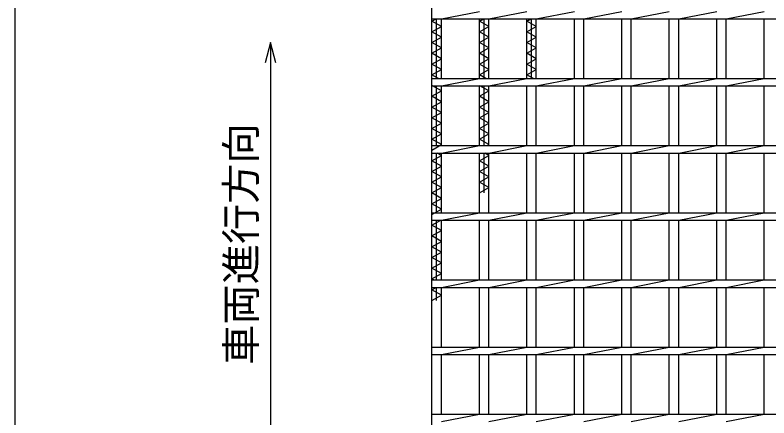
# Model space of a CAD drawing. Units: millimetres, scale not verified. Extents: x -1820 to 1731, y -1282 to 1054.
# Drawn here: x -1729 to -1168, y 29 to 329 of the extents above; entities that cross this region are included whole.
import ezdxf
from ezdxf.enums import TextEntityAlignment as Align

# ---------------------------------------------------------------- set-up
doc = ezdxf.new("R2010")
doc.units = ezdxf.units.MM
doc.header["$LTSCALE"] = 10
for name, color, linetype, lineweight in [('0_2', 150, 'Continuous', 25), ('16', 3, 'Continuous', 25), ('22', 4, 'Continuous', 25)]:
    doc.layers.add(name, color=color, linetype=linetype, lineweight=lineweight)
doc.styles.add('ベクトル', font='')
doc.styles.get('ベクトル').set_extended_font_data('ベクトル')

msp = doc.modelspace()

# ---------------------------------------------------------------- linework, layer by layer
at = {"layer": '0_2'}
msp.add_line((-1729, -1146.5), (-1729, 1053.5), dxfattribs=at)
at = {"layer": '16'}
for p, q in [((-1419, -216.5), (-1419, 524.5)), ((-1419, 326.25), (-1419, 331.75)), ((-1412, 326.25), (-1383.7, 331.75)), ((-1376.7, 326.25), (-1348.4, 331.75)), ((-1341.4, 326.25), (-1313.1, 331.75)), ((-1306.1, 326.25), (-1277.8, 331.75)), ((-1270.8, 326.25), (-1242.5, 331.75)), ((-1235.5, 326.25), (-1207.2, 331.75)), ((-1200.2, 326.25), (-1171.9, 331.75)), ((-1419, 326.25), (-424, 326.25)), ((-1419, 324.5), (-1415.94, 326.25)), ((-1415.5, 281.75), (-1415.5, 326.25)), ((-1412, 281.75), (-1412, 326.25)), ((-1383.7, 281.75), (-1383.7, 326.25)), ((-1383.7, 324.5), (-1380.64, 326.25)), ((-1380.2, 281.75), (-1380.2, 326.25)), ((-1376.7, 281.75), (-1376.7, 326.25)), ((-1348.4, 281.75), (-1348.4, 326.25)), ((-1348.4, 324.5), (-1345.34, 326.25)), ((-1344.9, 281.75), (-1344.9, 326.25)), ((-1341.4, 281.75), (-1341.4, 326.25)), ((-1313.1, 281.75), (-1313.1, 326.25)), ((-1306.1, 281.75), (-1306.1, 326.25)), ((-1277.8, 281.75), (-1277.8, 326.25)), ((-1270.8, 281.75), (-1270.8, 326.25)), ((-1242.5, 281.75), (-1242.5, 326.25)), ((-1235.5, 281.75), (-1235.5, 326.25)), ((-1207.2, 281.75), (-1207.2, 326.25)), ((-1200.2, 281.75), (-1200.2, 326.25)), ((-1171.9, 281.75), (-1171.9, 326.25)), ((-1412, 320.5), (-1419, 324.5)), ((-1419, 316.5), (-1412, 320.5)), ((-1376.7, 320.5), (-1383.7, 324.5)), ((-1383.7, 316.5), (-1376.7, 320.5)), ((-1341.4, 320.5), (-1348.4, 324.5)), ((-1348.4, 316.5), (-1341.4, 320.5)), ((-1412, 312.5), (-1419, 316.5)), ((-1376.7, 312.5), (-1383.7, 316.5)), ((-1341.4, 312.5), (-1348.4, 316.5)), ((-1419, 308.5), (-1412, 312.5)), ((-1412, 304.5), (-1419, 308.5)), ((-1383.7, 308.5), (-1376.7, 312.5)), ((-1376.7, 304.5), (-1383.7, 308.5)), ((-1348.4, 308.5), (-1341.4, 312.5)), ((-1341.4, 304.5), (-1348.4, 308.5)), ((-1419, 300.5), (-1412, 304.5)), ((-1383.7, 300.5), (-1376.7, 304.5)), ((-1348.4, 300.5), (-1341.4, 304.5)), ((-1412, 296.5), (-1419, 300.5)), ((-1376.7, 296.5), (-1383.7, 300.5)), ((-1341.4, 296.5), (-1348.4, 300.5)), ((-1419, 292.5), (-1412, 296.5)), ((-1412, 288.5), (-1419, 292.5)), ((-1383.7, 292.5), (-1376.7, 296.5)), ((-1376.7, 288.5), (-1383.7, 292.5)), ((-1348.4, 292.5), (-1341.4, 296.5)), ((-1341.4, 288.5), (-1348.4, 292.5)), ((-1419, 284.5), (-1412, 288.5)), ((-1383.7, 284.5), (-1376.7, 288.5)), ((-1348.4, 284.5), (-1341.4, 288.5)), ((-1414.19, 281.75), (-1419, 284.5)), ((-1419, 281.75), (-424, 281.75)), ((-1419, 276.25), (-1419, 281.75)), ((-1412, 276.25), (-1383.7, 281.75)), ((-1378.89, 281.75), (-1383.7, 284.5)), ((-1376.7, 276.25), (-1348.4, 281.75)), ((-1343.59, 281.75), (-1348.4, 284.5)), ((-1341.4, 276.25), (-1313.1, 281.75)), ((-1306.1, 276.25), (-1277.8, 281.75)), ((-1270.8, 276.25), (-1242.5, 281.75)), ((-1235.5, 276.25), (-1207.2, 281.75)), ((-1200.2, 276.25), (-1171.9, 281.75)), ((-1419, 276.25), (-424, 276.25)), ((-1412, 272.5), (-1418.56, 276.25)), ((-1415.5, 231.75), (-1415.5, 276.25)), ((-1412, 231.75), (-1412, 276.25)), ((-1383.7, 231.75), (-1383.7, 276.25)), ((-1376.7, 272.5), (-1383.26, 276.25)), ((-1380.2, 231.75), (-1380.2, 276.25)), ((-1376.7, 231.75), (-1376.7, 276.25)), ((-1348.4, 231.75), (-1348.4, 276.25)), ((-1341.4, 231.75), (-1341.4, 276.25)), ((-1313.1, 231.75), (-1313.1, 276.25)), ((-1306.1, 231.75), (-1306.1, 276.25)), ((-1277.8, 231.75), (-1277.8, 276.25)), ((-1270.8, 231.75), (-1270.8, 276.25)), ((-1242.5, 231.75), (-1242.5, 276.25)), ((-1235.5, 231.75), (-1235.5, 276.25)), ((-1207.2, 231.75), (-1207.2, 276.25)), ((-1200.2, 231.75), (-1200.2, 276.25)), ((-1171.9, 231.75), (-1171.9, 276.25)), ((-1419, 268.5), (-1412, 272.5)), ((-1383.7, 268.5), (-1376.7, 272.5)), ((-1412, 264.5), (-1419, 268.5)), ((-1419, 260.5), (-1412, 264.5)), ((-1376.7, 264.5), (-1383.7, 268.5)), ((-1383.7, 260.5), (-1376.7, 264.5)), ((-1412, 256.5), (-1419, 260.5)), ((-1376.7, 256.5), (-1383.7, 260.5)), ((-1419, 252.5), (-1412, 256.5)), ((-1412, 248.5), (-1419, 252.5)), ((-1383.7, 252.5), (-1376.7, 256.5)), ((-1376.7, 248.5), (-1383.7, 252.5)), ((-1419, 244.5), (-1412, 248.5)), ((-1383.7, 244.5), (-1376.7, 248.5)), ((-1412, 240.5), (-1419, 244.5)), ((-1376.7, 240.5), (-1383.7, 244.5)), ((-1419, 236.5), (-1412, 240.5)), ((-1412, 232.5), (-1419, 236.5)), ((-1383.7, 236.5), (-1376.7, 240.5)), ((-1376.7, 232.5), (-1383.7, 236.5)), ((-1419, 228.5), (-1412, 232.5)), ((-1419, 231.75), (-424, 231.75)), ((-1419, 226.25), (-1419, 231.75)), ((-1412, 226.25), (-1383.7, 231.75)), ((-1378.01, 231.75), (-1376.7, 232.5)), ((-1376.7, 226.25), (-1348.4, 231.75)), ((-1341.4, 226.25), (-1313.1, 231.75)), ((-1306.1, 226.25), (-1277.8, 231.75)), ((-1270.8, 226.25), (-1242.5, 231.75)), ((-1235.5, 226.25), (-1207.2, 231.75)), ((-1200.2, 226.25), (-1171.9, 231.75)), ((-1419, 226.25), (-424, 226.25)), ((-1419, 220.5), (-1412, 224.5)), ((-1415.5, 181.75), (-1415.5, 226.25)), ((-1412, 224.5), (-1415.06, 226.25)), ((-1412, 181.75), (-1412, 226.25)), ((-1383.7, 181.75), (-1383.7, 226.25)), ((-1383.7, 220.5), (-1376.7, 224.5)), ((-1380.2, 196.5), (-1380.2, 226.25)), ((-1376.7, 224.5), (-1379.76, 226.25)), ((-1376.7, 181.75), (-1376.7, 226.25)), ((-1348.4, 181.75), (-1348.4, 226.25)), ((-1341.4, 181.75), (-1341.4, 226.25)), ((-1313.1, 181.75), (-1313.1, 226.25)), ((-1306.1, 181.75), (-1306.1, 226.25)), ((-1277.8, 181.75), (-1277.8, 226.25)), ((-1270.8, 181.75), (-1270.8, 226.25)), ((-1242.5, 181.75), (-1242.5, 226.25)), ((-1235.5, 181.75), (-1235.5, 226.25)), ((-1207.2, 181.75), (-1207.2, 226.25)), ((-1200.2, 181.75), (-1200.2, 226.25)), ((-1171.9, 181.75), (-1171.9, 226.25)), ((-1412, 216.5), (-1419, 220.5)), ((-1376.7, 216.5), (-1383.7, 220.5)), ((-1419, 212.5), (-1412, 216.5)), ((-1383.7, 212.5), (-1376.7, 216.5)), ((-1412, 208.5), (-1419, 212.5)), ((-1419, 204.5), (-1412, 208.5)), ((-1376.7, 208.5), (-1383.7, 212.5)), ((-1383.7, 204.5), (-1376.7, 208.5)), ((-1412, 200.5), (-1419, 204.5)), ((-1376.7, 200.5), (-1383.7, 204.5)), ((-1419, 196.5), (-1412, 200.5)), ((-1412, 192.5), (-1419, 196.5)), ((-1383.7, 196.5), (-1376.7, 200.5)), ((-1419, 188.5), (-1412, 192.5)), ((-1412, 184.5), (-1419, 188.5)), ((-1419, 180.5), (-1412, 184.5)), ((-1419, 181.75), (-424, 181.75)), ((-1419, 176.25), (-1419, 181.75)), ((-1412, 176.25), (-1383.7, 181.75)), ((-1376.7, 176.25), (-1348.4, 181.75)), ((-1341.4, 176.25), (-1313.1, 181.75)), ((-1306.1, 176.25), (-1277.8, 181.75)), ((-1270.8, 176.25), (-1242.5, 181.75)), ((-1235.5, 176.25), (-1207.2, 181.75)), ((-1200.2, 176.25), (-1171.9, 181.75)), ((-1419, 176.25), (-424, 176.25)), ((-1419, 172.5), (-1412.44, 176.25)), ((-1415.5, 131.75), (-1415.5, 176.25)), ((-1412, 131.75), (-1412, 176.25)), ((-1383.7, 131.75), (-1383.7, 176.25)), ((-1376.7, 131.75), (-1376.7, 176.25)), ((-1348.4, 131.75), (-1348.4, 176.25)), ((-1341.4, 131.75), (-1341.4, 176.25)), ((-1313.1, 131.75), (-1313.1, 176.25)), ((-1306.1, 131.75), (-1306.1, 176.25)), ((-1277.8, 131.75), (-1277.8, 176.25)), ((-1270.8, 131.75), (-1270.8, 176.25)), ((-1242.5, 131.75), (-1242.5, 176.25)), ((-1235.5, 131.75), (-1235.5, 176.25)), ((-1207.2, 131.75), (-1207.2, 176.25)), ((-1200.2, 131.75), (-1200.2, 176.25)), ((-1171.9, 131.75), (-1171.9, 176.25)), ((-1412, 168.5), (-1419, 172.5)), ((-1419, 164.5), (-1412, 168.5)), ((-1412, 160.5), (-1419, 164.5)), ((-1419, 156.5), (-1412, 160.5)), ((-1412, 152.5), (-1419, 156.5)), ((-1419, 148.5), (-1412, 152.5)), ((-1412, 144.5), (-1419, 148.5)), ((-1419, 140.5), (-1412, 144.5)), ((-1412, 136.5), (-1419, 140.5)), ((-1419, 132.5), (-1412, 136.5)), ((-1417.69, 131.75), (-1419, 132.5)), ((-1419, 131.75), (-424, 131.75)), ((-1419, 126.25), (-1419, 131.75)), ((-1412, 126.25), (-1383.7, 131.75)), ((-1376.7, 126.25), (-1348.4, 131.75)), ((-1341.4, 126.25), (-1313.1, 131.75)), ((-1306.1, 126.25), (-1277.8, 131.75)), ((-1270.8, 126.25), (-1242.5, 131.75)), ((-1235.5, 126.25), (-1207.2, 131.75)), ((-1200.2, 126.25), (-1171.9, 131.75)), ((-1419, 126.25), (-424, 126.25)), ((-1419, 124.5), (-1415.94, 126.25)), ((-1412, 120.5), (-1419, 124.5)), ((-1415.5, 116.5), (-1415.5, 126.25)), ((-1412, 81.75), (-1412, 126.25)), ((-1383.7, 81.75), (-1383.7, 126.25)), ((-1376.7, 81.75), (-1376.7, 126.25)), ((-1348.4, 81.75), (-1348.4, 126.25)), ((-1341.4, 81.75), (-1341.4, 126.25)), ((-1313.1, 81.75), (-1313.1, 126.25)), ((-1306.1, 81.75), (-1306.1, 126.25)), ((-1277.8, 81.75), (-1277.8, 126.25)), ((-1270.8, 81.75), (-1270.8, 126.25)), ((-1242.5, 81.75), (-1242.5, 126.25)), ((-1235.5, 81.75), (-1235.5, 126.25)), ((-1207.2, 81.75), (-1207.2, 126.25)), ((-1200.2, 81.75), (-1200.2, 126.25)), ((-1171.9, 81.75), (-1171.9, 126.25)), ((-1419, 116.5), (-1412, 120.5)), ((-1419, 81.75), (-424, 81.75)), ((-1419, 76.25), (-1419, 81.75)), ((-1412, 76.25), (-1383.7, 81.75)), ((-1376.7, 76.25), (-1348.4, 81.75)), ((-1341.4, 76.25), (-1313.1, 81.75)), ((-1306.1, 76.25), (-1277.8, 81.75)), ((-1270.8, 76.25), (-1242.5, 81.75)), ((-1235.5, 76.25), (-1207.2, 81.75)), ((-1200.2, 76.25), (-1171.9, 81.75)), ((-1419, 76.25), (-424, 76.25)), ((-1412, 31.75), (-1412, 76.25)), ((-1383.7, 31.75), (-1383.7, 76.25)), ((-1376.7, 31.75), (-1376.7, 76.25)), ((-1348.4, 31.75), (-1348.4, 76.25)), ((-1341.4, 31.75), (-1341.4, 76.25)), ((-1313.1, 31.75), (-1313.1, 76.25)), ((-1306.1, 31.75), (-1306.1, 76.25)), ((-1277.8, 31.75), (-1277.8, 76.25)), ((-1270.8, 31.75), (-1270.8, 76.25)), ((-1242.5, 31.75), (-1242.5, 76.25)), ((-1235.5, 31.75), (-1235.5, 76.25)), ((-1207.2, 31.75), (-1207.2, 76.25)), ((-1200.2, 31.75), (-1200.2, 76.25)), ((-1171.9, 31.75), (-1171.9, 76.25)), ((-1419, 31.75), (-424, 31.75)), ((-1419, 26.25), (-1419, 31.75)), ((-1412, 26.25), (-1383.7, 31.75)), ((-1376.7, 26.25), (-1348.4, 31.75)), ((-1341.4, 26.25), (-1313.1, 31.75)), ((-1306.1, 26.25), (-1277.8, 31.75)), ((-1270.8, 26.25), (-1242.5, 31.75)), ((-1235.5, 26.25), (-1207.2, 31.75)), ((-1200.2, 26.25), (-1171.9, 31.75))]:
    msp.add_line(p, q, dxfattribs=at)
at = {"layer": '22'}
for p, q in [((-1539, 308.5), (-1543, 293.5)), ((-1535, 293.5), (-1539, 308.5)), ((-1539, 308.5), (-1539, 8.5))]:
    msp.add_line(p, q, dxfattribs=at)

# ---------------------------------------------------------------- texts
at = {"layer": '22', "color": 2, "style": 'ベクトル'}
msp.add_text('車両進行方向', height=21.99, rotation=90, dxfattribs=at).set_placement((-1561, 68.5), align=Align.MIDDLE_LEFT)

doc.saveas('drawing.dxf')
